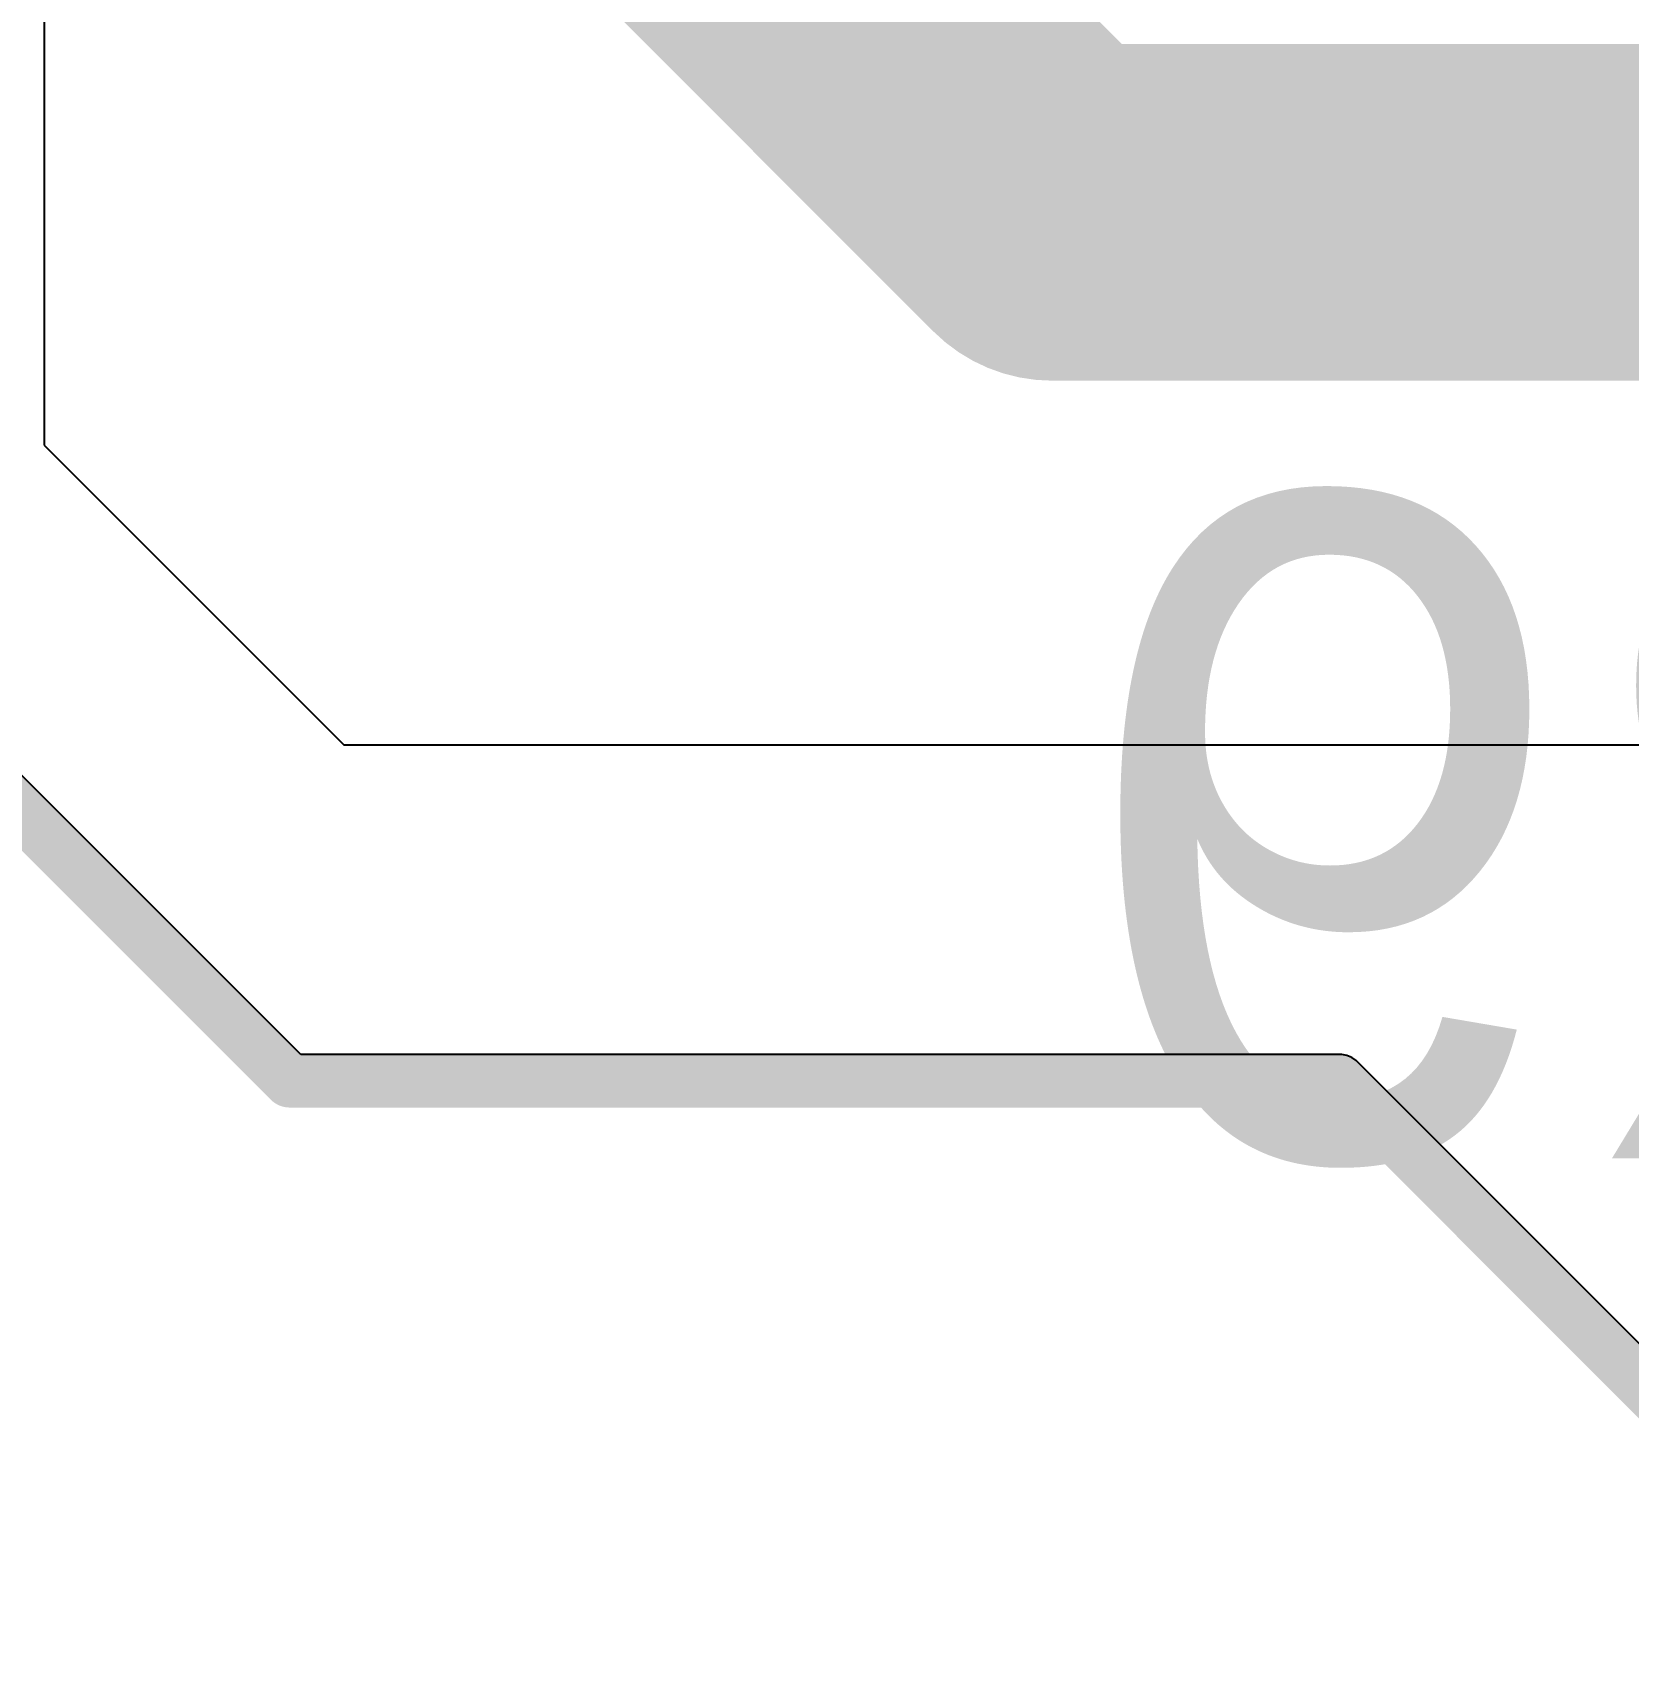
# Model space of a CAD drawing. Header units: millimetres. Extents: x 0.99 to 6.96, y 0.76 to 5.84.
# Drawn here: x 3.8413 to 4.0785, y 3.4626 to 3.7043 of the extents above; entities that cross this region are included whole.
import ezdxf

# ---------------------------------------------------------------- set-up
doc = ezdxf.new("R2010")
doc.units = ezdxf.units.MM
doc.header["$MEASUREMENT"] = 0
for name, color, linetype in [('BottomLayer', 5, 'Continuous'), ('BottomOverlay', 54, 'Continuous'), ('KeepOutLayer', 6, 'Continuous'), ('MultiLayer', 9, 'Continuous')]:
    doc.layers.add(name, color=color, linetype=linetype)

msp = doc.modelspace()

# ---------------------------------------------------------------- linework, layer by layer
at = {"layer": 'BottomLayer'}
for p, q in [((3.843, 4.14041), (3.843, 3.64299)), ((3.843, 3.64299), (3.88753, 3.59846)), ((3.88753, 3.59846), (4.253, 3.59846))]:
    msp.add_line(p, q, dxfattribs=at)
at = {"layer": 'BottomLayer', "const_width": 0.05}
for points in [[(3.91298, 3.75743), (3.99285, 3.67756)], [(3.99285, 3.67756), (4.175, 3.67756)]]:
    msp.add_lwpolyline(points, dxfattribs=at)
at = {"layer": 'BottomLayer', "const_width": 0.025}
msp.add_lwpolyline([(3.98035, 3.67756, 1), (4.00535, 3.67756, 1)], format="xyb", close=True, dxfattribs=at)
msp.add_lwpolyline([(3.98035, 3.67756, 1), (4.00535, 3.67756, 1)], format="xyb", close=True, dxfattribs=at)
at = {"layer": 'KeepOutLayer', "const_width": 0.00787}
for points in [[(3.835, 3.59301), (3.8625, 3.56551)], [(3.8625, 3.56551), (3.8795, 3.54851)], [(3.8795, 3.54851), (4.0355, 3.54851)], [(4.0355, 3.54851), (4.1175, 3.46651)]]:
    msp.add_lwpolyline(points, dxfattribs=at)
at = {"layer": 'KeepOutLayer', "const_width": 0.00394}
for points in [[(3.86053, 3.56551, 1), (3.86447, 3.56551, 1)], [(3.86053, 3.56551, 1), (3.86447, 3.56551, 1)], [(3.87753, 3.54851, 1), (3.88147, 3.54851, 1)], [(3.87753, 3.54851, 1), (3.88147, 3.54851, 1)], [(4.03353, 3.54851, 1), (4.03747, 3.54851, 1)], [(4.03353, 3.54851, 1), (4.03747, 3.54851, 1)]]:
    msp.add_lwpolyline(points, format="xyb", close=True, dxfattribs=at)
at = {"layer": 'MultiLayer'}
for p, q in [((3.88114, 3.55246), (3.83779, 3.5958)), ((4.0355, 3.55246), (3.88114, 3.55246)), ((4.03589, 3.55246), (4.0355, 3.55246)), ((4.0355, 3.55246), (4.0355, 3.55246)), ((4.03665, 3.55231), (4.03589, 3.55246)), ((4.03737, 3.55201), (4.03665, 3.55231)), ((4.03802, 3.55158), (4.03737, 3.55201)), ((4.03829, 3.5513), (4.03802, 3.55158)), ((4.12029, 3.4693), (4.03829, 3.5513))]:
    msp.add_line(p, q, dxfattribs=at)

# ---------------------------------------------------------------- texts
at = {"layer": 'BottomOverlay', "text_generation_flag": 2}
msp.add_text('R9', height=0.098425, dxfattribs=at).set_placement((4.16498, 3.53701))

doc.saveas('drawing.dxf')
